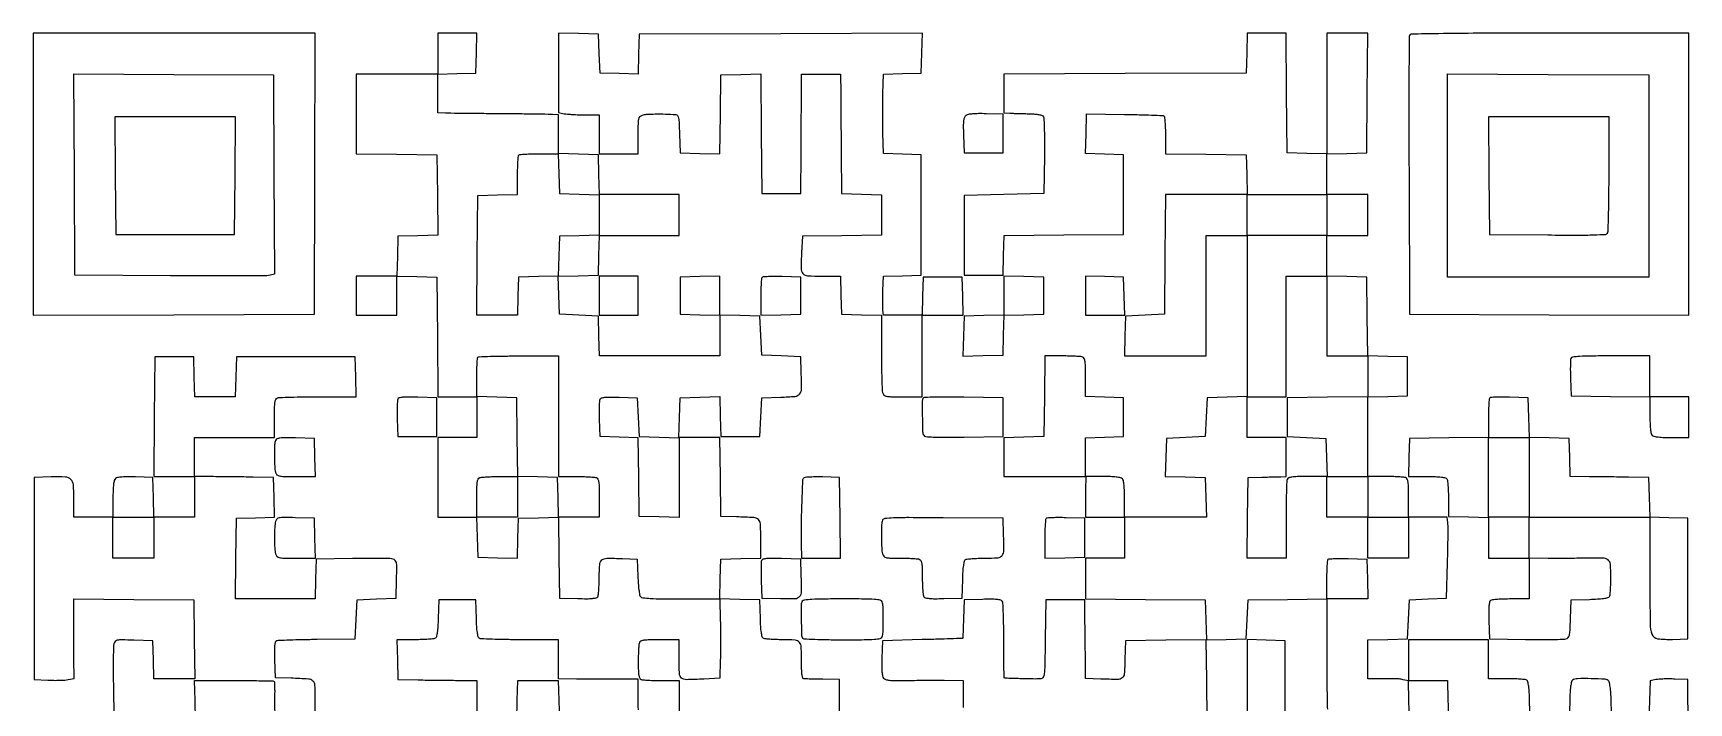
# Model space of a CAD drawing. Extents: x 179 to 1071, y 112 to 1107.
# Drawn here: x 179 to 1071, y 746 to 1107 of the extents above; entities that cross this region are included whole.
import ezdxf

# ---------------------------------------------------------------- set-up
doc = ezdxf.new("R2010")
doc.units = 0

msp = doc.modelspace()

# ---------------------------------------------------------------- linework, layer by layer
for points in [[(179, 1030.993714), (179, 954.987428), (254.75, 955.243714), (330.5, 955.5), (330.756286, 1031.25), (331.012572, 1107), (255.006286, 1107), (179, 1107)], [(223.235953, 1030.25), (223.5, 998.5), (255.5, 998.5), (287.5, 998.5), (287.764047, 1030.25), (288.028094, 1062), (255.5, 1062), (222.971906, 1062)], [(876, 1009), (876, 998), (854.5, 998), (833, 998), (833, 1009), (833, 1020), (854.5, 1020), (876, 1020)], [(484, 965.5), (484, 955), (494.5, 955), (505, 955), (505, 965.5), (505, 976), (494.5, 976), (484, 976)], [(702, 965.567663), (702, 955.067663), (691.25, 954.783832), (680.5, 954.5), (680.215822, 943.715822), (679.931643, 932.931643), (690.715822, 933.215822), (701.5, 933.5), (701.783492, 944.216508), (702.066984, 954.933016), (712.783492, 955.216508), (723.5, 955.5), (723.5, 965.5), (723.5, 975.5), (712.75, 975.783832), (702, 976.067663)], [(746, 965.534983), (746, 955), (756.534983, 955), (767.069966, 955), (766.784983, 965.25), (766.5, 975.5), (756.25, 975.784983), (746, 976.069966)], [(985, 867.5), (985, 846), (974, 846), (963, 846), (963, 867.5), (963, 889), (974, 889), (985, 889)], [(244, 835), (244, 824), (233, 824), (222, 824), (222, 835), (222, 846), (233, 846), (244, 846)]]:
    msp.add_lwpolyline(points, close=True)
for points in [[(613.5, 736.5), (613.5, 747.5), (613.5, 758.5), (604.5, 758.668363, -0.000599), (600.961453, 758.738801, -0.000821), (597.776562, 758.81125, -0.000528), (595.099933, 758.87936, -0.009681), (594.25, 758.918363, -0.302956), (593.661967, 759.368691, -0.044627), (593.287621, 760.900274, -0.028937), (593.056837, 763.383693, -0.008288), (592.986345, 767.25, 0.009355), (592.808954, 775.959384, 0.161983), (591.820208, 778.584217, 0.207979), (589.536964, 779.770745, 0.016869), (582.633369, 780.015313, -0.007795), (579.046581, 780.077248, -0.010722), (575.827138, 780.252233, -0.007638), (573.160867, 780.495585, -0.115465), (572.288805, 780.800347, -0.199883), (571.737468, 781.589, -0.01918), (571.315749, 783.944063, -0.019108), (570.987032, 787.199826, -0.00836), (570.788805, 791.535034), (570.5, 801.5), (559.716515, 801.784171), (548.93303, 802.068343), (549.216515, 812.784171), (549.5, 823.5), (560.25, 823.783832), (571, 824.067663), (571, 834.51478, 0.011647), (570.814482, 842.47786, 0.200091), (569.722546, 844.78796, 0.169892), (567.241701, 845.830143, 0.00791), (558, 846.24922), (549.5, 846.5), (549.230112, 867.75), (548.960225, 889), (537.946281, 889), (526.932337, 889), (527.216168, 899.75), (527.5, 910.5), (538.215829, 910.783485), (548.931657, 911.06697), (549.215829, 900.283485), (549.5, 889.5), (560, 889.5), (570.5, 889.5), (571, 900), (571.5, 910.5), (581.7397, 910.784869, 0.013827), (589.54295, 911.218122, 0.200378), (591.948742, 912.466432, 0.174565), (592.925177, 915.13313, 0.010012), (592.795054, 924), (592.5, 932.5), (582, 933), (571.5, 933.5), (571, 944), (570.5, 954.5), (559.75, 954.783832), (549, 955.067663), (549, 965.567663), (549, 976.067663), (538.25, 975.783832), (527.5, 975.5), (527.5, 965.5), (527.5, 955.5), (538.25, 955.216168), (549, 954.932337), (549, 943.966168), (549, 933), (516.533832, 933), (484.067663, 933), (483.783832, 943.75), (483.5, 954.5), (473, 955), (462.5, 955.5), (462.215394, 965.715817), (461.930789, 975.931635), (472.715394, 976.215817), (483.5, 976.5), (483.783832, 987.25), (484.067663, 998), (505.533832, 998), (527, 998), (527, 1009), (527, 1020), (505.533832, 1020), (484.067663, 1020), (483.783832, 1030.75), (483.5, 1041.5), (472.75, 1041.783832), (462, 1042.067663), (462, 1052.533832), (462, 1063), (458.75, 1063.183279, 0.010244), (456.515562, 1063.263409, 0.0005), (449.110937, 1063.369724, 0.000812), (440.31343, 1063.472935, 0.000586), (430.5, 1063.560613, -0.000331), (420.614897, 1063.643887, -0.000435), (411.595312, 1063.733697, -0.000315), (404.033773, 1063.820338, -0.004192), (401.25, 1063.877333), (397, 1064), (397, 1074.465017), (397, 1084.930034), (407.25, 1085.215017), (417.5, 1085.5), (417.783832, 1096.25), (418.067663, 1107), (407.533832, 1107), (397, 1107), (397, 1096), (397, 1085), (375, 1085), (353, 1085), (353, 1063.519502), (353, 1042.039005), (374.75, 1041.769502), (396.5, 1041.5), (396.769408, 1019.784029), (397.038815, 998.068057), (386.269408, 997.784029), (375.5, 997.5), (375.216168, 986.75), (374.932337, 976), (363.966168, 976), (353, 976), (353, 965.5), (353, 955), (364, 955), (375, 955), (375, 965.533832), (375, 976.067663), (385.75, 975.783832), (396.5, 975.5), (396.763853, 943.25), (397.027706, 911), (407.513853, 911), (418, 911), (418, 900), (418, 889), (407.5, 889), (397, 889), (397, 867.5), (397, 846), (407.466168, 846), (417.932337, 846), (418.216168, 835.25), (418.5, 824.5), (429.215829, 824.216515), (439.931657, 823.93303), (440.215829, 834.716515), (440.5, 845.5), (451.230404, 845.783633), (461.960808, 846.067266), (462.230404, 824.283633), (462.5, 802.5), (472.417355, 802.211769, 0.006827), (477.195195, 802.138177, 0.023663), (480.282937, 802.278982, 0.033714), (482.294865, 802.604266, 0.19692), (483.152042, 803.211769, 0.113905), (483.475212, 804.129611, 0.00818), (483.733781, 806.833173, 0.01115), (483.919253, 810.101265, 0.008184), (483.984687, 813.730948, -0.016652), (484.229112, 820.719891, -0.209313), (485.423337, 823.008602, -0.169913), (488.041505, 823.936485, -0.010261), (496.503355, 823.796504), (504.5, 823.5), (504.790118, 814.054124, 0.010217), (504.980158, 810.34104, 0.013854), (505.312947, 806.999888, 0.010763), (505.722996, 804.259099, 0.131421), (506.162563, 803.304124, 0.193545), (507.409815, 802.629678, 0.013468), (511.461716, 802.27866, 0.012041), (517.669489, 802.058815, 0.00283), (528.061904, 802), (548.878919, 802), (549.18946, 790.405805, -0.003833), (549.287924, 785.25418, -0.002546), (549.325466, 779.343893, -0.002563), (549.30328, 773.605301, -0.004998), (549.216382, 769.029442), (548.932764, 759.247274), (540.299774, 758.794158, -0.008562), (530.984824, 758.465058, -0.177131), (528.380357, 759.364236, -0.212097), (527.205403, 761.67878, -0.012936), (527, 769.616577), (527, 780), (516.606989, 780, 0.005351), (511.039857, 779.940414, 0.030363), (508.086379, 779.69735, 0.063068), (506.398405, 779.23239, 0.205218), (505.606989, 778.418213, 0.070701), (505.368294, 777.376466, 0.006434), (505.178303, 774.712778, 0.008233), (505.044336, 771.515192, 0.006352), (505, 768.025201, 0.006824), (505.063195, 763.394852, 0.03479), (505.312102, 760.832752, 0.070258), (505.783827, 759.343123, 0.191652), (506.581787, 758.606989, 0.07203), (507.638111, 758.367894, 0.005915), (510.465525, 758.178303, 0.007831), (513.859224, 758.044305, 0.005951), (517.581787, 758), (527, 758), (527, 747), (527, 736)], [(920.5, 736.5), (920.216901, 747.177815), (919.933801, 757.855629), (917.110589, 758.475711, 0.011125), (915.964185, 758.700892, 0.012557), (914.854174, 758.864788, 0.011848), (913.906945, 758.957709, 0.064611), (913.393688, 758.929475, -0.042604), (912.770915, 758.867718, -0.001951), (910.632833, 758.8468, -0.003239), (908.092413, 758.848313, -0.002315), (905.25, 758.881579), (898, 759), (898, 769.466168), (898, 779.932337), (908.75, 780.216168), (919.5, 780.5), (920, 791), (920.5, 801.5), (930.5, 802), (940.5, 802.5), (941, 821.5, 0.002122), (941.165036, 828.978221, 0.002886), (941.246347, 835.726562, 0.001915), (941.260197, 841.389895, 0.03252), (941.136501, 843.25), (940.773001, 846), (930.386501, 846), (920, 846), (920, 856.393011, 0.005351), (919.940414, 861.960143, 0.030363), (919.69735, 864.913621, 0.063068), (919.23239, 866.601595, 0.205218), (918.418213, 867.393011, 0.07203), (917.361889, 867.632106, 0.005915), (914.534475, 867.821697, 0.007831), (911.140776, 867.955695, 0.005951), (907.418213, 868), (898, 868), (898, 889.466168), (898, 910.932337), (908.75, 911.216168), (919.5, 911.5), (919.5, 922), (919.5, 932.5), (908.76979, 932.783631), (898.03958, 933.067262), (897.76979, 954.283631), (897.5, 975.5), (886.75, 975.783832), (876, 976.067663), (876, 987.033832), (876, 998), (887, 998), (898, 998), (898, 1009), (898, 1020), (887, 1020), (876, 1020), (876, 1030.966168), (876, 1041.932337), (886.75, 1042.216168), (897.5, 1042.5), (897.763853, 1074.75), (898.027706, 1107), (887.013853, 1107), (876, 1107), (876, 1074.466168), (876, 1041.932337), (865.25, 1042.216168), (854.5, 1042.5), (854.236147, 1074.75), (853.972294, 1107), (843.519979, 1107), (833.067663, 1107), (832.783832, 1096.25), (832.5, 1085.5), (767.25, 1085.242758), (702, 1084.985517), (702, 1074.492758), (702, 1064), (705.25, 1063.870082, 0.002481), (706.943592, 1063.810798, 0.000747), (709.519206, 1063.737285, 0.000749), (712.408628, 1063.663468, 0.000813), (715.219639, 1063.600443, -0.014176), (717.869865, 1063.470106, -0.018659), (720.274302, 1063.192847, -0.016329), (722.22683, 1062.82791, -0.142955), (722.990914, 1062.409086, -0.183737), (723.469916, 1061.342141, -0.005561), (723.704349, 1056.403722, -0.008837), (723.826278, 1049.862966, -0.003561), (723.771275, 1040.928725), (723.5, 1020.5), (702, 1020), (680.5, 1019.5), (680.5, 998), (680.5, 976.5), (691, 976.5), (701.5, 976.5), (701.783692, 987.236191), (702.067383, 997.972383), (734.283692, 998.236191), (766.5, 998.5), (766.5, 1020), (766.5, 1041.5), (756.216527, 1041.785353), (745.933054, 1042.070705), (746.216527, 1052.785353), (746.5, 1063.5), (766.890599, 1063.222122, -0.00238), (774.768438, 1063.077249, -0.003726), (781.543909, 1062.869848, -0.001075), (787.423463, 1062.633342, -0.128506), (788.140599, 1062.413105, -0.230873), (788.483516, 1061.870287, -0.006899), (788.747551, 1059.123553, -0.012414), (788.937813, 1055.801305, -0.008095), (789, 1051.960485), (789, 1042.039005), (810.75, 1041.769502), (832.5, 1041.5), (832.783832, 1030.75), (833.067663, 1020), (811.047685, 1020), (789.027706, 1020), (788.763853, 987.75), (788.5, 955.5), (778, 955), (767.5, 954.5), (767.216168, 943.75), (766.932337, 933), (788.966168, 933), (811, 933), (811, 965.5), (811, 998), (822, 998), (833, 998), (833, 954.533832), (833, 911.067663), (822.25, 910.783832), (811.5, 910.5), (811, 900), (810.5, 889.5), (800, 889), (789.5, 888.5), (789.215394, 878.284183), (788.930789, 868.068365), (799.715394, 867.784183), (810.5, 867.5), (810.783832, 856.75), (811.067663, 846), (789.033832, 846), (767, 846), (767, 855.8, 0.008695), (766.925705, 860.071747, 0.018472), (766.688776, 863.369558, 0.019349), (766.328068, 865.799696, 0.150969), (765.8, 866.8, 0.149044), (764.818776, 867.322729, 0.019949), (762.477016, 867.685484, 0.019071), (759.323492, 867.924518, 0.009379), (755.3, 868), (746, 868), (746, 878.465017), (746, 888.930034), (756.25, 889.215017), (766.5, 889.5), (766.5, 900), (766.5, 910.5), (756.25, 910.784983), (746, 911.069966), (746, 921.427994, 0.005378), (745.940347, 926.974376, 0.030449), (745.697172, 929.919218, 0.063222), (745.232062, 931.602756, 0.204941), (744.418213, 932.393011, 0.07199), (743.362338, 932.632094, 0.005931), (740.540204, 932.821697, 0.007843), (737.152805, 932.955694, 0.005963), (733.437715, 933), (724.039005, 933), (723.769502, 911.25), (723.5, 889.5), (712.75, 889.216168), (702, 888.932337), (702, 878.466168), (702, 868), (724.065295, 868), (746.13059, 868), (745.992128, 860.75, 0.00174), (745.944486, 857.699285, 0.00155), (745.915832, 854.528125, 0.001555), (745.907771, 851.676291, 0.004807), (745.926833, 849.75), (746, 846), (756.5, 846), (767, 846), (767, 835), (767, 824), (756.5, 824), (746, 824), (746, 813.013853), (746, 802.027706), (778.25, 801.763853), (810.5, 801.5), (810.783633, 790.769596), (811.067266, 780.039192), (789.283633, 779.769596), (767.5, 779.5), (767.215735, 769.315061, -0.011289), (766.824711, 761.575428, -0.20725), (765.709447, 759.442431, -0.174077), (763.30802, 758.604793, -0.007526), (754.25, 758.823474), (746, 759.146947), (745.905136, 768.823474, 0.000331), (745.857742, 773.351909, 0.000169), (745.792567, 779.035645, 0.000168), (745.721458, 784.892105, 0.000253), (745.655136, 790), (745.5, 801.5), (735, 801.5), (724.5, 801.5), (724.230112, 780.25, -0.001322), (724.01315, 766.110611, -0.024649), (723.713452, 761.662567, -0.106712), (723.035043, 759.676676, -0.251123), (721.730112, 758.899916, -0.015359), (717.768842, 758.843929, -0.003006), (710.640822, 759.005014, -0.00049), (702.730754, 759.239112, -0.187867), (702.215116, 759.458319, -0.198075), (702.098507, 759.729329, -0.00027), (702.013721, 765.495012, -0.002191), (701.950328, 771.975536, -0.001342), (701.929565, 779.618217, 0.003741), (701.871601, 787.330831, 0.005667), (701.694947, 794.038144, 0.002381), (701.452263, 799.75462, 0.127408), (701.131804, 800.788231, 0.199598), (700.284859, 801.396312, 0.033914), (698.281, 801.721472, 0.023733), (695.198857, 801.86213, 0.006801), (690.417355, 801.788231), (680.5, 801.5), (680.215017, 791.25, -0.001911), (680.090271, 787.305995, -0.003093), (679.950586, 783.952274, -0.000539), (679.805905, 780.995305, -0.195518), (679.715017, 780.800293, -0.180292), (679.509392, 780.71535, -0.000118), (673.247536, 780.497602, -0.001388), (666.258853, 780.275652, -0.000845), (658, 780.050293), (636.5, 779.5), (636.211141, 770.149285, 0.008638), (636.1529, 765.8689, 0.021055), (636.297235, 762.717885, 0.026178), (636.615639, 760.462066, 0.125695), (637.16713, 759.298621, 0.147776), (638.291407, 758.554545, 0.046163), (640.295287, 758.150519, 0.026386), (643.494998, 757.977776, 0.005921), (648.955988, 758.036024, -0.002761), (653.735663, 758.117214, -0.001656), (659.413634, 758.163502, -0.001657), (665.063689, 758.172125, -0.002887), (669.75, 758.136688), (680, 758), (680, 747.5, 0.002229), (680.018011, 743.459055, 0.003603)], [(331, 736), (331, 746.980948, 0.010555), (330.822658, 755.380972, 0.195467), (329.74047, 757.75136, 0.175338), (327.267242, 758.824249, 0.008165), (318, 759.24922), (309.5, 759.5), (309.213578, 769.267408, -0.006509), (309.135766, 774.041113, -0.025316), (309.275585, 776.992482, -0.038838), (309.60306, 778.838202, -0.242374), (310.222298, 779.531809, -0.082126), (311.224653, 779.737632, -0.001257), (317.156306, 779.952018, -0.003334), (324.061907, 780.138137, -0.002195), (332.00872, 780.264401), (352.5, 780.5), (353, 791), (353.5, 801.5), (364, 802), (374.5, 802.5), (374.784677, 812.722245, 0.003551), (374.920598, 819.275298, 0.049294), (374.720143, 821.631456, 0.160964), (374.071722, 822.811162, 0.127702), (372.784677, 823.505956, 0.054764), (371.173356, 823.719172, 0.002348), (365.442999, 823.819151, 0.003993), (358.63663, 823.85157, 0.002831), (351, 823.783711), (331.5, 823.5), (331.216168, 812.75), (330.932337, 802), (309.446666, 802), (287.960995, 802), (288.230498, 823.75), (288.5, 845.5), (298.783473, 845.785353), (309.066946, 846.070705), (308.783473, 856.785353), (308.5, 867.5), (297.5, 867.677892, 0.000681), (292.544418, 867.751286, 0.000421), (286.720312, 867.82471, 0.000422), (280.967405, 867.887533, 0.00076), (276.25, 867.927892), (266, 868), (266, 878.5), (266, 889), (287.5, 889), (309, 889), (309, 899.393011, -0.005351), (309.059586, 904.960143, -0.030363), (309.30265, 907.913621, -0.063068), (309.76761, 909.601595, -0.205218), (310.581787, 910.393011, -0.083071), (311.77967, 910.636639, -0.001836), (317.706713, 910.821697, -0.004119), (324.663753, 910.956006, -0.002766), (332.615619, 911), (353.067663, 911), (352.783832, 921.75), (352.5, 932.5), (320.5, 932.5), (288.5, 932.5), (288.216168, 921.75), (287.932337, 911), (277, 911), (266.067663, 911), (265.783832, 921.75), (265.5, 932.5), (255, 932.5), (244.5, 932.5), (244.236147, 900.25), (243.972294, 868), (254.986147, 868), (266, 868), (266, 857), (266, 846), (255.033832, 846), (244.067663, 846), (243.783832, 856.75), (243.5, 867.5), (234.149285, 867.788859, 0.009044), (230.042317, 867.84141, 0.018924), (226.849829, 867.703614, 0.020746), (224.486141, 867.412685, 0.132968), (223.399285, 866.916414, 0.154085), (222.728754, 865.875583, 0.035127), (222.314808, 863.794146, 0.024181), (222.070162, 860.653266, 0.007345), (222, 855.877555), (222, 846), (211.5, 846), (201, 846), (201, 855.428571, 0.017882), (200.713581, 863.434573, 0.180389), (199.350115, 866.419669, 0.186872), (196.389283, 867.727419, 0.019432), (188.642469, 867.786103), (179.5, 867.5), (179.5, 813), (179.5, 758.5), (187, 758.19351, 0.008852), (190.115261, 758.121415, 0.008501), (193.273531, 758.157952, 0.008461), (196.05641, 758.284633, 0.030194), (197.824785, 758.502852), (201.149569, 759.118686), (200.988846, 769.809343, -0.001823), (200.933367, 774.681095, -0.001064), (200.900579, 780.521501, -0.001064), (200.892638, 786.368866, -0.001804), (200.914061, 791.263853), (201, 802.027706), (233.25, 801.763853), (265.5, 801.5), (265.769888, 780.25), (266.039775, 759), (255.054871, 759), (244.069966, 759), (243.784983, 769.25), (243.5, 779.5), (233.277755, 779.784677, 0.003551), (226.724702, 779.920598, 0.049294), (224.368544, 779.720143, 0.160964), (223.188838, 779.071722, 0.127702), (222.494044, 777.784677, 0.054764), (222.280828, 776.173356, 0.002348), (222.180849, 770.442999, 0.003993), (222.14843, 763.63663, 0.002831), (222.216289, 756), (222.5, 736.5)], [(505.058826, 742.207157, -0.005061), (505, 748.018408), (505, 758.822838), (493.25, 758.738012, -0.001696), (488.040743, 758.718074, -0.001139), (482.0875, 758.729042, -0.001147), (476.323634, 758.76601, -0.002269), (471.75, 758.826593), (462, 759), (462, 769.5), (462, 780), (441.25, 780.015313, -0.003459), (433.209892, 780.076871, -0.005289), (426.239524, 780.252233, -0.002049), (420.274703, 780.489938, -0.131294), (419.288805, 780.800347, -0.199883), (418.737468, 781.589, -0.01918), (418.315749, 783.944063, -0.019108), (417.987032, 787.199826, -0.00836), (417.788805, 791.535034), (417.5, 801.5), (407.5, 801.5), (397.5, 801.5), (397.211195, 791.535034, -0.00836), (397.012968, 787.199826, -0.019108), (396.684251, 783.944063, -0.01918), (396.262532, 781.589, -0.199883), (395.711195, 780.800347, -0.117316), (394.827306, 780.495069, -0.006928), (391.981788, 780.252233, -0.010144), (388.552258, 780.077209, -0.007284), (384.716168, 780.015313), (374.932337, 780), (375.216168, 769.25), (375.5, 758.5), (386.5, 758.347508, 0.000324), (391.45558, 758.282022, 0.0002), (397.279688, 758.211168, 0.000201), (403.032594, 758.1458, 0.000362), (407.75, 758.097508), (418, 758), (418, 747), (418, 736)], [(811.5, 736.5), (811.230592, 758.215971), (810.961185, 779.931943), (821.730592, 780.215971), (832.5, 780.5), (833, 791), (833.5, 801.5), (854.75, 801.769888), (876, 802.039775), (876, 769.626876, 0.001242), (876.046478, 750.921219, 0.010725), (876.266882, 742.580327, 0.016506)], [(985.5, 736.5), (985.212654, 746.964064, 0.007781), (985.01506, 751.554841, 0.018541), (984.68903, 754.952903, 0.018631), (984.269945, 757.394503, 0.202046), (983.712654, 758.198752, 0.117191), (982.828495, 758.504352, 0.006974), (979.992154, 758.747502, 0.010182), (976.573226, 758.922723, 0.007318), (972.75, 758.984687), (963, 759), (963, 769.5), (963, 780), (941.5, 780), (920, 780), (920, 769), (920, 758), (930.435662, 758), (940.871323, 758), (941.185662, 747.454081, -0.011376), (941.242836, 739.340392, -0.205219)], [(266.5, 736.5), (266.216168, 747.25), (265.932337, 758), (276.216168, 758.085939, -0.003204), (287.489362, 758.107911, -0.003765), (298.170252, 757.979849, -0.000689), (308.128003, 757.771715, -0.193129), (308.885177, 757.448157, -0.190442), (309.037371, 757.097048, -0.002518), (309.104208, 754.676927, -0.006794), (309.129651, 751.845509, -0.004359), (309.085875, 748.559123, 0.016957), (309.180737, 740.571025, 0.18061)], [(1029.5, 736.5), (1029.211448, 746.443989, 0.009748), (1029.021933, 750.34811, 0.01335), (1028.689265, 753.850572, 0.010091), (1028.279303, 756.726904, 0.133527), (1027.839003, 757.693989, 0.206616), (1025.931685, 758.664219, 0.009316), (1018.415535, 758.998484, 0.011514), (1011.00492, 759.019112, 0.137318), (1008.287346, 758.198752, 0.202046), (1007.730055, 757.394503, 0.018631), (1007.31097, 754.952903, 0.018541), (1006.98494, 751.554841, 0.007781), (1006.787346, 746.964064), (1006.5, 736.5)], [(1070.758539, 703.75), (1070.5, 758.5), (1063.5, 758.807779, 0.009286), (1060.584095, 758.881769, 0.008771), (1057.611384, 758.849832, 0.008762), (1054.980703, 758.729243, 0.030041), (1053.283436, 758.518738), (1050.066871, 757.921919), (1049.783436, 747.21096), (1049.5, 736.5)], [(680.485732, 736.694194, 0.000063), (689.973438, 736.475715, 0.001003)]]:
    msp.add_lwpolyline(points, format="xyb")
for points in [[(462, 1085.658832), (462, 1064.25), (465.125, 1063.625, 0.028191), (466.829206, 1063.383052, 0.006976), (469.645313, 1063.183594, 0.007114), (472.88086, 1063.045908, 0.007075), (476.125, 1063), (484, 1063), (484, 1052.5), (484, 1042), (494.5, 1042), (505, 1042), (505, 1052.024751, -0.004225), (505.052578, 1058.246971, -0.046923), (505.326721, 1060.71382, -0.13321), (505.992006, 1062.025749, -0.121751), (507.25, 1062.875924, -0.075353), (509.384418, 1063.312104, -0.009275), (514.153194, 1063.46766, -0.011213), (519.670048, 1063.421496, -0.010999), (525.215017, 1063.128502, -0.2348), (526.126426, 1062.587081, -0.096081), (526.677763, 1061.214473, -0.035901), (526.99997, 1058.510508, -0.004759), (527.215017, 1052.75), (527.5, 1042.5), (538.230014, 1042.216371), (548.960029, 1041.932742), (549.230014, 1063.216371), (549.5, 1084.5), (560.236102, 1084.783691), (570.972205, 1085.067381), (571.236102, 1052.783691), (571.5, 1020.5), (582, 1020.5), (592.5, 1020.5), (592.685847, 1042.5, 0.00009), (592.761702, 1051.674575, 0.000084), (592.835946, 1061.048437, 0.000084), (592.899026, 1069.365362, 0.00029), (592.935847, 1074.75), (593, 1085), (603.5, 1085), (614, 1085), (614.070665, 1074.75, 0.000166), (614.109579, 1069.365361, 0.000048), (614.173251, 1061.048437, 0.000048), (614.246823, 1051.674575, 0.000052), (614.320665, 1042.5), (614.5, 1020.5), (625.25, 1020.216168), (636, 1019.932337), (636, 1008.986056), (636, 998.039775), (614.75, 997.769888), (593.5, 997.5), (593, 988.673617, 0.011976), (592.72293, 980.186996, 0.182092), (593.718726, 977.472086, 0.202204), (596.215177, 976.235281, 0.01524), (603.932793, 976), (613.930034, 976), (614.215017, 965.75), (614.5, 955.5), (625.25, 955.216168), (636, 954.932337), (636.013655, 935.216168, 0.002833), (636.062727, 927.499162, 0.00401), (636.200423, 920.630687, 0.002325), (636.38973, 914.845984, 0.056178), (636.630286, 913.25, 0.133542), (637.365943, 911.986773, 0.144985), (638.618562, 911.318691, 0.046747), (641.088289, 911.049468, 0.003789), (647.616631, 911), (658, 911), (658, 933), (658, 955), (669.034983, 955), (680.069966, 955), (679.784983, 965.25), (679.5, 975.5), (669, 975.5), (658.5, 975.5), (658.215017, 965.25), (657.930034, 955), (647.531439, 955), (637.132845, 955), (636.816422, 957.75, -0.023773), (636.713384, 959.285084, -0.005078), (636.68844, 961.958717, -0.005298), (636.723865, 965.060167, -0.005022), (636.825075, 968.215846), (637.15015, 975.931691), (647.325075, 976.215846), (657.5, 976.5), (657.5, 1009), (657.5, 1041.5), (647.337573, 1041.784016), (637.175146, 1042.068033), (636.837573, 1053.10455, -0.004754), (636.732636, 1058.084386, -0.002919), (636.699051, 1063.952762, -0.002926), (636.73371, 1069.76025, -0.00522), (636.840048, 1074.536545), (637.180096, 1084.932022), (647.340048, 1085.216011), (657.5, 1085.5), (657.783895, 1096.256255), (658.06779, 1107.012511), (581.783895, 1106.756255), (505.5, 1106.5), (505.215817, 1095.715394), (504.931635, 1084.930789), (494.715817, 1085.215394), (484.5, 1085.5), (484, 1096), (483.5, 1106.5), (472.75, 1106.783832), (462, 1107.067663)], [(920.460009, 1105.75, 0.090591), (920.266358, 1104.709509, 0.000109), (920.198937, 1082.982812, 0.000984), (920.176611, 1058.652573, 0.000605), (920.241394, 1030), (920.5, 955.5), (995.75, 955.243674), (1071, 954.987348), (1071, 1030.993674), (1071, 1107), (995.968615, 1107, 0.000668), (957.448289, 1106.948566, 0.003471), (936.19131, 1106.744245, 0.001205), (921.475143, 1106.465155, 0.305157)], [(308.758677, 1030.77123), (309.017354, 977.04246), (306.758677, 976.494347, -0.057902), (304.987826, 976.276519, -0.000418), (290.035361, 976.188577, -0.001589), (272.903102, 976.156579, -0.001017), (253, 976.223117), (201.5, 976.5), (201.241383, 1030.758691), (200.982767, 1085.017383), (254.741383, 1084.758691), (308.5, 1084.5)], [(1049.5, 1030), (1049.5, 975.5), (995.211905, 975.5), (940.92381, 975.5), (940.942857, 1025.75, -0.000032), (940.951538, 1045.331386, -0.000047), (940.961905, 1062.563467, -0.000022), (940.972765, 1077.239555, -0.00086), (940.980952, 1080.508612), (941, 1085.017225), (995.25, 1084.758612), (1049.5, 1084.5)], [(681.561759, 1062.668817, 0.138962), (680.730426, 1061.604856, 0.065397), (680.284027, 1059.902881, 0.032944), (680.115962, 1057.106695, 0.006201), (680.209381, 1051.983715), (680.5, 1042.5), (691, 1042.5), (701.5, 1042.5), (701.5, 1052.902787), (701.5, 1063.305573), (692.352377, 1063.587889, 0.009432), (688.291198, 1063.636584, 0.019526), (685.122846, 1063.490989, 0.022476), (682.768298, 1063.18337, 0.114627)], [(963.235953, 1030.25), (963.5, 998.5), (994.93202, 998.235498, 0.001697), (1010.901959, 998.155315, 0.00816), (1019.995146, 998.288929, 0.006635), (1026.009704, 998.555446, 0.241447), (1027.166708, 999.235498, 0.134731), (1027.492293, 1000.296498, 0.001088), (1027.738089, 1009.161365, 0.003824), (1027.920853, 1019.372002, 0.002438), (1027.984687, 1031.25), (1028, 1062), (995.485953, 1062), (962.971906, 1062)], [(462.216168, 1031.25), (462.5, 1020.5), (473.25, 1020.216168), (484, 1019.932337), (484, 1009), (484, 998.067663), (473.25, 997.783832), (462.5, 997.5), (462.216508, 986.783492), (461.933016, 976.066984), (451.216508, 975.783492), (440.5, 975.5), (440.215017, 965.25), (439.930034, 955), (428.951164, 955), (417.972294, 955), (418.236147, 987.25), (418.5, 1019.5), (429.25, 1019.783832), (440, 1020.067663), (440, 1030.367165, -0.006042), (440.048278, 1034.362473, -0.009138), (440.195833, 1037.837021, -0.004541), (440.399823, 1040.754766, -0.178489), (440.666667, 1041.333333, -0.178489), (441.245234, 1041.600177, -0.004541), (444.162979, 1041.804167, -0.009138), (447.637527, 1041.951722, -0.006042), (451.632835, 1042), (461.932337, 1042)], [(571.699448, 975.366114, 0.176327), (571.420088, 974.767026, 0.005293), (571.205463, 971.97365, 0.009911), (571.050685, 968.631341, 0.006613), (571, 964.799502), (571, 954.932337), (581.75, 955.216168), (592.5, 955.5), (592.5, 965.5), (592.5, 975.5), (582.449448, 975.782781, 0.006672), (578.547259, 975.840477, 0.010046), (575.145783, 975.777033, 0.005301), (572.300668, 975.636532, 0.183378)], [(876, 954.5), (876, 933), (887, 933), (898, 933), (898, 922.019502), (898, 911.039005), (876.25, 910.769502), (854.5, 910.5), (854.5, 900), (854.5, 889.5), (865, 889), (875.5, 888.5), (875.784983, 878.25), (876.069966, 868), (887.034983, 868), (898, 868), (898, 857), (898, 846), (909, 846), (920, 846), (920, 835), (920, 824), (909, 824), (898, 824), (898, 835), (898, 846), (887, 846), (876, 846), (876, 857), (876, 868), (865.606989, 868, 0.005351), (860.039857, 867.940414, 0.030363), (857.086379, 867.69735, 0.063068), (855.398405, 867.23239, 0.205218), (854.606989, 866.418213, 0.083055), (854.363369, 865.220565, 0.001841), (854.178303, 859.303225, 0.004125), (854.043995, 852.357109, 0.002771), (854, 844.418213), (854, 824), (843.480498, 824), (832.960995, 824), (833.230498, 845.75), (833.5, 867.5), (841, 867.659359, 0.000385), (844.07305, 867.72702, 0.000401), (847.104687, 867.798532, 0.000385), (849.726014, 867.864485, 0.001756), (851.25, 867.909359), (854, 868), (854, 878.5), (854, 889), (843.5, 889), (833, 889), (833, 900), (833, 911), (843.5, 911), (854, 911), (854, 943.5), (854, 976), (865, 976), (876, 976)], [(462, 900.5), (462, 868), (471.418213, 868, -0.005951), (475.140776, 867.955695, -0.007831), (478.534475, 867.821697, -0.005915), (481.361889, 867.632106, -0.07203), (482.418213, 867.393011, -0.205218), (483.23239, 866.601595, -0.063068), (483.69735, 864.913621, -0.030363), (483.940414, 861.960143, -0.005351), (484, 856.393011), (484, 846), (473.033832, 846), (462.067663, 846), (461.783832, 856.75), (461.5, 867.5), (450.75, 867.783832), (440, 868.067663), (440, 857.033832), (440, 846), (429, 846), (418, 846), (418, 856.393011, -0.005351), (418.059586, 861.960143, -0.030363), (418.30265, 864.913621, -0.063068), (418.76761, 866.601595, -0.205218), (419.581787, 867.393011, -0.072071), (420.638569, 867.632119, -0.005899), (423.471367, 867.821697, -0.007818), (426.871491, 867.955696, -0.005938), (430.601675, 868), (440.039775, 868), (439.769888, 889.25), (439.5, 910.5), (428.75, 910.783832), (418, 911.067663), (418, 921.367165, -0.006042), (418.048278, 925.362473, -0.009138), (418.195833, 928.837021, -0.004541), (418.399823, 931.754766, -0.178489), (418.666667, 932.333333, -0.189785), (419.28868, 932.603893, -0.001222), (425.404167, 932.804167, -0.00465), (432.440703, 932.951908, -0.002923), (440.666667, 933), (462, 933)], [(1007.428774, 931.674983, 0.081654), (1007.239658, 930.758353, 0.005045), (1007.154817, 927.970602, 0.007376), (1007.136178, 924.631743, 0.005394), (1007.210159, 920.924983), (1007.5, 911.5), (1028.75, 911.230112), (1050, 910.960225), (1050, 901.180112, 0.008721), (1050.074341, 896.918248, 0.018496), (1050.311349, 893.626174, 0.019373), (1050.672136, 891.199565, 0.150894), (1051.2, 890.2, 0.149044), (1052.181224, 889.677271, 0.019949), (1054.522984, 889.314516, 0.019071), (1057.676508, 889.075482, 0.009379), (1061.7, 889), (1071, 889), (1071, 900), (1071, 911), (1060.5, 911), (1050, 911), (1050, 922), (1050, 933), (1028.968615, 933, 0.002561), (1018.187445, 932.944787, 0.012799), (1012.147003, 932.728206, 0.014645), (1008.334853, 932.381396, 0.277936)], [(375.442274, 909.710164, 0.081166), (375.248144, 908.773814, 0.005233), (375.158783, 905.980936, 0.007531), (375.137174, 902.634259, 0.005535), (375.210159, 898.924983), (375.5, 889.5), (386, 889.5), (396.5, 889.5), (396.5, 900), (396.5, 910.5), (386.232115, 910.785181, 0.005823), (381.049899, 910.868732, 0.025951), (378.012272, 910.724596, 0.043922), (376.172333, 910.376284, 0.236652)], [(505, 900), (505.5, 889.5), (516.25, 889.216168), (527, 888.932337), (527, 867.432337), (527, 845.932337), (516.25, 846.216168), (505.5, 846.5), (505.230213, 867.715235), (504.960427, 888.930471), (494.730213, 889.215235), (484.5, 889.5), (484.210159, 898.924983, -0.00554), (484.137209, 902.634347, -0.007536), (484.158923, 905.981301, -0.00524), (484.248444, 908.774362, -0.081149), (484.44275, 909.711405, -0.232847), (485.158442, 910.373938, -0.046335), (486.9185, 910.724677, -0.027145), (489.820487, 910.869374, -0.006215), (494.732592, 910.786422), (504.5, 910.5)], [(658.686013, 910.35268, 0.19645), (658.040865, 908.815799, 0.004248), (658.032697, 900.509801, 0.005464), (658.18294, 892.363477, 0.13485), (658.837204, 890.22917, 0.230932), (659.904588, 889.572759, 0.012869), (663.908791, 889.285113, 0.012029), (670.071549, 889.150006, 0.002701), (680.571891, 889.22917), (701.5, 889.5), (701.5, 900), (701.5, 910.5), (680.436013, 910.769346, 0.003085), (672.311969, 910.823103, 0.004901), (665.358056, 910.758056, 0.001338), (659.324385, 910.626314, 0.192551)], [(963.699448, 910.366114, 0.177405), (963.419791, 909.763099, 0.004914), (963.205463, 906.842555, 0.009528), (963.050668, 903.356161, 0.006329), (963, 899.353221), (963, 889.039775), (941.75, 888.769888), (920.5, 888.5), (920.215017, 878.25), (919.930034, 868), (929.906, 868, -0.007568), (934.457603, 867.931105, -0.021076), (937.644817, 867.69989, -0.024845), (939.836274, 867.336686, -0.203569), (940.645733, 866.7642, -0.112961), (940.949634, 865.872912, -0.007131), (941.198435, 863.09662, -0.010202), (941.381793, 859.748702, -0.007389), (941.45475, 856.0142), (941.5, 846.5), (952.25, 846.216168), (963, 845.932337), (963, 834.966168), (963, 824), (974, 824), (985, 824), (985, 813), (985, 802), (975.25, 801.984687, 0.007755), (971.421391, 801.919286, 0.010675), (967.985645, 801.733781, 0.007585), (965.139851, 801.475649, 0.115445), (964.211769, 801.152042, 0.19692), (963.604266, 800.294865, 0.033714), (963.278982, 798.282937, 0.023663), (963.138177, 795.195195, 0.006827), (963.211769, 790.417355), (963.5, 780.5), (983, 780.216289, 0.002744), (990.631689, 780.147147, 0.003889), (997.42257, 780.175721, 0.002238), (1003.145293, 780.269945, 0.055026), (1004.715131, 780.476589, 0.140303), (1005.954953, 781.185819, 0.136997), (1006.645706, 782.449919, 0.045906), (1006.987293, 784.944999, 0.004124), (1007.215131, 791.2603), (1007.5, 801.5), (1017.464966, 801.788805, 0.00836), (1021.800174, 801.987032, 0.019108), (1025.055937, 802.315749, 0.01918), (1027.411, 802.737468, 0.199883), (1028.199653, 803.288805, 0.115614), (1028.504456, 804.161804, 0.00758), (1028.747767, 806.841604, 0.010676), (1028.922755, 810.076951, 0.007754), (1028.984687, 813.682612, 0.018661), (1028.734108, 820.708356, 0.217762), (1027.446007, 823.056167, 0.158029), (1024.60911, 824.017439, 0.00882), (1015.164684, 823.975862, -0.002771), (1010.724925, 823.902594, -0.001554), (1005.328063, 823.860221, -0.00155), (999.87561, 823.851263, -0.002528), (995.25, 823.881396), (985, 824), (985, 835), (985, 846), (1017.5, 846), (1050, 846), (1050, 814.035184, 0.002247), (1050.114316, 788.602155, 0.084883), (1051.129105, 782.972725, 0.281139), (1054.11487, 780.583056, 0.040532), (1062.259538, 780.209712), (1070.5, 780.5), (1070.5, 813), (1070.5, 845.5), (1060.283481, 845.784613), (1050.066961, 846.069227), (1049.783481, 856.784613), (1049.5, 867.5), (1038.5, 867.652492, 0.000321), (1033.546858, 867.717979, 0.000199), (1027.730589, 867.788832, 0.000199), (1021.988839, 867.854202, 0.00036), (1017.284983, 867.902492), (1007.069966, 868), (1006.784983, 878.25), (1006.5, 888.5), (995.783492, 888.783492), (985.066984, 889.066984), (984.783492, 899.783492), (984.5, 910.5), (974.449448, 910.782781, 0.006672), (970.547259, 910.840477, 0.010046), (967.145783, 910.777033, 0.005301), (964.300668, 910.636532, 0.183378)], [(309.619905, 887.451872, 0.083316), (309.128317, 885.02878, 0.008629), (309.031047, 879.188846, 0.010211), (309.153387, 873.370775, 0.055154), (309.630286, 870.25, 0.133852), (310.367106, 868.986545, 0.144833), (311.622511, 868.31846, 0.046611), (314.098922, 868.049391, 0.003769), (320.651614, 868), (331.069966, 868), (330.784983, 878.25), (330.5, 888.5), (320.369905, 888.783659, 0.005077), (314.789027, 888.883234, 0.032748), (311.976461, 888.720524, 0.074653), (310.405548, 888.281886, 0.198307)], [(594.28682, 867.218276, 0.242283), (593.505869, 865.847093, 0.001762), (592.97993, 852.297527, 0.007111), (592.696193, 838.819942, 0.011204), (592.876477, 827.25), (593, 824), (603.519502, 824), (614.039005, 824), (613.769502, 845.75), (613.5, 867.5), (604.5, 867.754537, 0.008497), (600.964167, 867.794428, 0.011687), (597.787378, 867.702006, 0.008479), (595.159983, 867.519328, 0.123444)], [(309.639072, 843.783598, 0.054945), (309.167077, 840.701668, 0.010422), (309.04562, 835.012296, 0.010405), (309.16117, 829.323216, 0.055236), (309.630286, 826.25, 0.133842), (310.367068, 824.986552, 0.144838), (311.622381, 824.318468, 0.046615), (314.098572, 824.049393, 0.003769), (320.650463, 824), (331.067663, 824), (330.783832, 834.75), (330.5, 845.5), (320.375418, 845.783598, 0.003649), (313.903588, 845.917627, 0.049436), (311.551156, 845.716283, 0.157976), (310.35952, 845.069099, 0.125186)], [(636.600816, 844.402127, 0.084751), (636.114163, 841.967776, 0.007459), (636.030366, 835.664933, 0.009005), (636.153124, 829.412775, 0.056108), (636.630286, 826.25, 0.119155), (637.312358, 824.998589, 0.15107), (638.439499, 824.331036, 0.053814), (640.606261, 824.053693, 0.004945), (646.034844, 824, -0.006358), (649.52114, 823.955663, -0.00824), (652.715611, 823.821697, -0.006443), (655.376708, 823.631699, -0.070678), (656.418213, 823.393011, -0.194682), (657.219983, 822.644645, -0.068336), (657.692539, 821.110608, -0.033702), (657.944731, 818.463534, -0.006483), (658.015313, 813.643011, 0.008261), (658.080753, 810.047029, 0.011234), (658.266219, 806.807342, 0.008287), (658.524864, 804.127797, 0.113628), (658.847958, 803.211769, 0.19692), (659.705135, 802.604266, 0.033714), (661.717063, 802.278982, 0.023663), (664.804805, 802.138177, 0.006827), (669.582645, 802.211769), (679.5, 802.5), (679.788805, 812.464966, -0.00836), (679.987032, 816.800174, -0.019108), (680.315749, 820.055937, -0.01918), (680.737468, 822.411, -0.199883), (681.288805, 823.199653, -0.115758), (682.162716, 823.504495, -0.007525), (684.855802, 823.747767, -0.010632), (688.106762, 823.922758, -0.007714), (691.730948, 823.984687, 0.017085), (698.733962, 824.235676, 0.213819), (701.016955, 825.457168, 0.165315), (701.93607, 828.135712, 0.009396), (701.795054, 837), (701.5, 845.5), (669.350816, 845.733914, 0.001244), (650.801575, 845.822714, 0.010736), (642.526998, 845.664053, 0.016498), (637.787239, 845.314406, 0.281544)], [(724.699448, 845.366114, 0.177529), (724.419756, 844.762646, 0.004871), (724.205463, 841.826775, 0.009484), (724.050667, 838.323038, 0.006296), (724, 834.299502), (724, 823.932337), (734.75, 824.216168), (745.5, 824.5), (745.5, 835), (745.5, 845.5), (735.449448, 845.782781, 0.006672), (731.547259, 845.840477, 0.010046), (728.145783, 845.777033, 0.005301), (725.300668, 845.636532, 0.183378)], [(571.442274, 822.710164, 0.081166), (571.248144, 821.773814, 0.005233), (571.158783, 818.980936, 0.007531), (571.137174, 815.634259, 0.005535), (571.210159, 811.924983), (571.5, 802.5), (581.722245, 802.215323, 0.013848), (589.5543, 802.214168, 0.210395), (591.951391, 803.349379, 0.179386), (592.934656, 805.971409, 0.009619), (592.795054, 815), (592.5, 823.5), (582.232115, 823.785181, 0.005823), (577.049899, 823.868732, 0.025951), (574.012272, 823.724596, 0.043922), (572.172333, 823.376284, 0.236652)], [(897.783832, 812.75), (898.067663, 802), (887.033832, 802), (876, 802), (876, 812.333333, -0.006317), (876.050668, 816.343898, -0.009512), (876.205463, 819.836713, -0.004898), (876.419778, 822.762931, -0.177451), (876.699448, 823.366114, -0.183378), (877.300668, 823.636532, -0.005301), (880.145783, 823.777033, -0.010046), (883.547259, 823.840477, -0.006672), (887.449448, 823.782781), (897.5, 823.5)], [(593.358309, 800.77074, 0.137372), (592.808364, 798.86213, 0.00451), (592.820502, 790.848274, 0.004641), (592.978944, 782.85394, 0.131876), (593.567759, 780.890363, 0.246819), (594.178588, 780.529791, 0.00192), (600.076377, 780.261544, 0.006404), (606.925618, 780.0642, 0.003999), (614.952028, 780, 0.002113), (626.739417, 780.049813, 0.016299), (632.253308, 780.276264, 0.031064), (635.347134, 780.698847, 0.257082), (636.393011, 781.581787, 0.085222), (636.893389, 784.097028, 0.006586), (636.984312, 791, 0.006586), (636.893389, 797.902972, 0.085222), (636.393011, 800.418213, 0.257082), (635.347134, 801.301153, 0.031064), (632.253308, 801.723736, 0.016299), (626.739417, 801.950187, 0.002113), (614.952028, 802, 0.002924), (604.854443, 801.940952, 0.011293), (598.590384, 801.726133, 0.010311), (594.363994, 801.397987, 0.23391)]]:
    msp.add_lwpolyline(points, format="xyb", close=True)
for points in [[(853.5, 736.5), (853.5, 758), (853.5, 779.5), (843.25, 779.784983), (833, 780.069966), (833, 758.001151), (833, 735.932337)], [(439.5, 736.5), (439.783832, 747.25), (440.067663, 758), (451, 758), (461.932337, 758), (462.216168, 747.25), (462.5, 736.5)]]:
    msp.add_lwpolyline(points)

doc.saveas('drawing.dxf')
